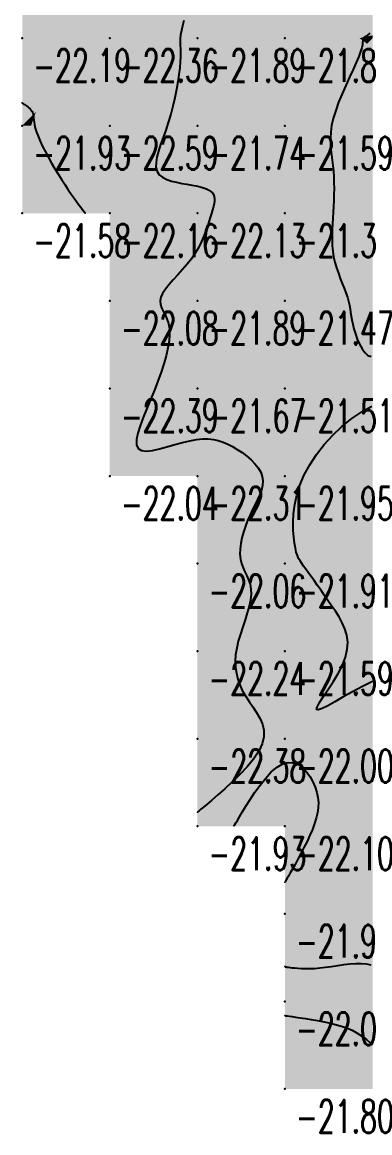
# Model space of a CAD drawing. Header units: millimetres. Extents: x 88261 to 90953, y 390274 to 392322.
# Drawn here: x 88870.2 to 88909.9, y 391732.2 to 391859.1 of the extents above; entities that cross this region are included whole.
import ezdxf
from ezdxf.enums import TextEntityAlignment as Align

# ---------------------------------------------------------------- set-up
doc = ezdxf.new("R2010")
doc.units = ezdxf.units.MM
doc.header["$LTSCALE"] = 25
for name, color, linetype in [('CN_03_00', 7, 'Continuous'), ('COTEAlt', 7, 'Continuous'), ('TN_COLORIAGE', 7, 'Continuous')]:
    doc.layers.add(name, color=color, linetype=linetype)
doc.styles.add('Simplex 1.0', font='Simplex.shx', dxfattribs={"width": 0.99, "height": 2.5})
doc.styles.get("Standard").update_dxf_attribs({"font": 'times.ttf'})

# ---------------------------------------------------------------- blocks, each defined once
blk = doc.blocks.new('COTE')
at = {"color": 0}
blk.add_point((0, 0), dxfattribs=at)
at = {"layer": 'COTEAlt'}
blk.add_attdef('ALT', text='', height=3.75, dxfattribs=at).set_placement((1.25, -1.25), align=Align.TOP_LEFT)

msp = doc.modelspace()

# ---------------------------------------------------------------- linework, layer by layer
at = {"layer": 'CN_03_00', "elevation": -22, "flags": 128}
for points in [[(88888.7, 391859.26), (88888.54, 391858.65), (88888.42, 391858.1), (88888.34, 391857.62), (88888.3, 391857.19), (88888.29, 391856.8), (88888.3, 391856.42), (88888.32, 391856.02), (88888.33, 391855.59), (88888.32, 391855.1), (88888.3, 391854.52), (88888.24, 391853.85), (88888.14, 391853.08), (88888.01, 391852.25), (88887.85, 391851.36), (88887.67, 391850.43), (88887.45, 391849.49), (88887.2, 391848.55), (88886.93, 391847.62), (88886.63, 391846.73), (88886.34, 391845.88), (88886.05, 391845.08), (88885.81, 391844.33), (88885.63, 391843.65), (88885.53, 391843.03), (88885.52, 391842.49), (88885.65, 391842.03), (88885.9, 391841.65), (88886.28, 391841.35), (88886.75, 391841.11), (88887.29, 391840.92), (88887.87, 391840.78), (88888.47, 391840.66), (88889.06, 391840.56), (88889.62, 391840.47), (88890.12, 391840.37), (88890.57, 391840.27), (88890.96, 391840.16), (88891.29, 391840.03), (88891.57, 391839.89), (88891.8, 391839.74), (88891.98, 391839.56), (88892.1, 391839.37), (88892.18, 391839.15), (88892.21, 391838.91), (88892.21, 391838.64), (88892.16, 391838.34), (88892.09, 391838), (88891.99, 391837.62), (88891.86, 391837.21), (88891.72, 391836.75), (88891.57, 391836.25), (88891.39, 391835.71), (88891.19, 391835.14), (88890.95, 391834.54), (88890.68, 391833.93), (88890.36, 391833.3), (88889.99, 391832.67), (88889.57, 391832.04), (88889.08, 391831.42), (88888.56, 391830.82), (88888.02, 391830.22), (88887.5, 391829.65), (88887.02, 391829.11), (88886.6, 391828.59), (88886.28, 391828.1), (88886.07, 391827.65), (88886, 391827.23), (88886.04, 391826.84), (88886.16, 391826.45), (88886.35, 391826.06), (88886.56, 391825.64), (88886.76, 391825.18), (88886.94, 391824.67), (88887.05, 391824.08), (88887.08, 391823.41), (88887.02, 391822.67), (88886.89, 391821.86), (88886.69, 391820.98), (88886.43, 391820.05), (88886.11, 391819.08), (88885.75, 391818.07), (88885.35, 391817.03), (88884.91, 391815.98), (88884.48, 391814.94), (88884.07, 391813.93), (88883.71, 391812.98), (88883.45, 391812.13), (88883.31, 391811.39), (88883.31, 391810.8), (88883.5, 391810.38), (88883.88, 391810.16), (88884.43, 391810.09), (88885.13, 391810.16), (88885.92, 391810.33), (88886.78, 391810.56), (88887.67, 391810.82), (88888.55, 391811.07), (88889.39, 391811.27), (88890.15, 391811.41), (88890.85, 391811.48), (88891.49, 391811.48), (88892.08, 391811.42), (88892.64, 391811.3), (88893.19, 391811.12), (88893.72, 391810.88), (88894.26, 391810.6), (88894.81, 391810.28), (88895.35, 391809.92), (88895.88, 391809.52), (88896.38, 391809.09), (88896.82, 391808.64), (88897.19, 391808.17), (88897.48, 391807.68), (88897.66, 391807.18), (88897.73, 391806.68), (88897.69, 391806.17), (88897.57, 391805.64), (88897.37, 391805.11), (88897.13, 391804.56), (88896.85, 391803.99), (88896.56, 391803.4), (88896.26, 391802.79), (88895.99, 391802.15), (88895.74, 391801.5), (88895.52, 391800.84), (88895.34, 391800.18), (88895.2, 391799.53), (88895.13, 391798.91), (88895.11, 391798.31), (88895.16, 391797.75), (88895.29, 391797.24), (88895.46, 391796.76), (88895.67, 391796.3), (88895.89, 391795.84), (88896.09, 391795.37), (88896.26, 391794.87), (88896.36, 391794.33), (88896.39, 391793.74), (88896.31, 391793.08), (88896.16, 391792.37), (88895.94, 391791.61), (88895.69, 391790.82), (88895.42, 391790.01), (88895.16, 391789.19), (88894.92, 391788.38), (88894.74, 391787.59), (88894.62, 391786.83), (88894.58, 391786.09), (88894.6, 391785.39), (88894.7, 391784.71), (88894.86, 391784.04), (88895.09, 391783.39), (88895.38, 391782.76), (88895.74, 391782.13), (88896.15, 391781.5), (88896.59, 391780.88), (88897.01, 391780.24), (88897.39, 391779.59), (88897.68, 391778.91), (88897.84, 391778.2), (88897.85, 391777.45), (88897.66, 391776.65), (88897.25, 391775.8), (88896.65, 391774.91), (88895.92, 391774.02), (88895.1, 391773.14), (88894.23, 391772.3), (88893.38, 391771.52), (88892.59, 391770.83), (88891.9, 391770.24), (88891.35, 391769.78), (88890.95, 391769.44), (88890.65, 391769.19), (88890.46, 391769.02), (88890.34, 391768.92), (88890.27, 391768.87), (88890.25, 391768.85), (88890.25, 391768.85)], [(88909.95, 391857.82), (88909.68, 391857.59), (88909.47, 391857.43), (88909.31, 391857.32), (88909.21, 391857.25), (88909.15, 391857.19), (88909.13, 391857.12), (88909.13, 391857.04), (88909.13, 391856.91), (88909.12, 391856.74), (88909.09, 391856.49), (88909.01, 391856.15), (88908.87, 391855.71), (88908.67, 391855.15), (88908.37, 391854.46), (88908.02, 391853.67), (88907.61, 391852.78), (88907.19, 391851.85), (88906.77, 391850.88), (88906.38, 391849.92), (88906.04, 391848.97), (88905.76, 391848.08), (88905.58, 391847.27), (88905.47, 391846.52), (88905.43, 391845.82), (88905.45, 391845.16), (88905.5, 391844.54), (88905.57, 391843.93), (88905.65, 391843.32), (88905.72, 391842.7), (88905.78, 391842.07), (88905.82, 391841.41), (88905.84, 391840.75), (88905.85, 391840.07), (88905.84, 391839.39), (88905.82, 391838.71), (88905.8, 391838.03), (88905.76, 391837.36), (88905.72, 391836.7), (88905.67, 391836.05), (88905.64, 391835.41), (88905.62, 391834.78), (88905.62, 391834.15), (88905.64, 391833.52), (88905.71, 391832.9), (88905.81, 391832.27), (88905.95, 391831.65), (88906.14, 391831.03), (88906.35, 391830.41), (88906.57, 391829.81), (88906.79, 391829.23), (88907.01, 391828.68), (88907.21, 391828.15), (88907.38, 391827.65), (88907.51, 391827.19), (88907.61, 391826.76), (88907.68, 391826.34), (88907.75, 391825.93), (88907.82, 391825.5), (88907.9, 391825.06), (88908, 391824.58), (88908.13, 391824.05), (88908.3, 391823.48), (88908.51, 391822.88), (88908.77, 391822.3), (88909.05, 391821.77), (88909.37, 391821.34), (88909.72, 391821.02), (88910.1, 391820.87)], [(88870.25, 391849.84), (88870.25, 391849.84), (88870.25, 391849.84), (88870.26, 391849.83), (88870.28, 391849.82), (88870.31, 391849.8), (88870.36, 391849.77), (88870.42, 391849.72), (88870.51, 391849.67), (88870.62, 391849.59), (88870.74, 391849.51), (88870.88, 391849.4), (88871.02, 391849.29), (88871.15, 391849.16), (88871.28, 391849.02), (88871.38, 391848.87), (88871.46, 391848.71), (88871.51, 391848.55), (88871.53, 391848.36), (88871.55, 391848.16), (88871.57, 391847.92), (88871.6, 391847.65), (88871.65, 391847.33), (88871.74, 391846.95), (88871.87, 391846.52), (88872.06, 391846.03), (88872.3, 391845.48), (88872.58, 391844.88), (88872.9, 391844.26), (88873.24, 391843.61), (88873.61, 391842.95), (88873.99, 391842.3), (88874.38, 391841.67), (88874.76, 391841.06), (88875.14, 391840.48), (88875.5, 391839.93), (88875.85, 391839.43), (88876.17, 391838.98), (88876.46, 391838.57), (88876.72, 391838.22), (88876.93, 391837.93), (88877.1, 391837.7), (88877.23, 391837.53), (88877.32, 391837.41), (88877.38, 391837.33), (88877.41, 391837.28), (88877.43, 391837.25), (88877.44, 391837.24), (88877.44, 391837.24)], [(88910.24, 391783.77), (88909.09, 391783.2), (88907.96, 391782.6), (88906.91, 391782.01), (88905.95, 391781.47), (88905.14, 391781.01), (88904.49, 391780.69), (88904.05, 391780.53), (88903.85, 391780.58), (88903.91, 391780.86), (88904.19, 391781.36), (88904.62, 391782.03), (88905.16, 391782.83), (88905.74, 391783.72), (88906.31, 391784.67), (88906.8, 391785.63), (88907.17, 391786.56), (88907.37, 391787.45), (88907.41, 391788.27), (88907.31, 391789.05), (88907.09, 391789.78), (88906.79, 391790.48), (88906.42, 391791.14), (88906.01, 391791.79), (88905.58, 391792.42), (88905.15, 391793.04), (88904.73, 391793.65), (88904.33, 391794.23), (88903.94, 391794.79), (88903.57, 391795.31), (88903.22, 391795.79), (88902.91, 391796.23), (88902.62, 391796.62), (88902.37, 391796.95), (88902.16, 391797.25), (88901.97, 391797.54), (88901.81, 391797.83), (88901.67, 391798.16), (88901.54, 391798.55), (88901.44, 391799.01), (88901.34, 391799.58), (88901.25, 391800.26), (88901.2, 391801.06), (88901.18, 391801.95), (88901.23, 391802.92), (88901.37, 391803.97), (88901.6, 391805.06), (88901.95, 391806.2), (88902.44, 391807.36), (88903.07, 391808.53), (88903.84, 391809.7), (88904.73, 391810.83), (88905.71, 391811.9), (88906.76, 391812.9), (88907.87, 391813.8), (88909.01, 391814.58), (88910.15, 391815.21)], [(88894.41, 391767.24), (88894.41, 391767.24), (88894.42, 391767.26), (88894.46, 391767.32), (88894.53, 391767.44), (88894.64, 391767.63), (88894.82, 391767.92), (88895.06, 391768.32), (88895.38, 391768.85), (88895.79, 391769.52), (88896.27, 391770.29), (88896.82, 391771.12), (88897.42, 391771.95), (88898.05, 391772.75), (88898.69, 391773.45), (88899.35, 391774.01), (88899.99, 391774.39), (88900.61, 391774.54), (88901.2, 391774.5), (88901.75, 391774.28), (88902.25, 391773.92), (88902.71, 391773.45), (88903.11, 391772.9), (88903.44, 391772.31), (88903.71, 391771.7), (88903.9, 391771.11), (88904.01, 391770.52), (88904.06, 391769.94), (88904.04, 391769.36), (88903.95, 391768.77), (88903.81, 391768.16), (88903.62, 391767.54), (88903.38, 391766.89), (88903.09, 391766.21), (88902.77, 391765.51), (88902.42, 391764.81), (88902.07, 391764.13), (88901.73, 391763.49), (88901.4, 391762.89), (88901.1, 391762.36), (88900.85, 391761.92), (88900.65, 391761.56), (88900.5, 391761.3), (88900.4, 391761.11), (88900.32, 391760.98), (88900.28, 391760.91), (88900.26, 391760.87), (88900.25, 391760.85), (88900.25, 391760.85)], [(88900.25, 391751.21), (88900.25, 391751.21), (88900.26, 391751.21), (88900.28, 391751.2), (88900.32, 391751.2), (88900.39, 391751.19), (88900.49, 391751.17), (88900.64, 391751.15), (88900.83, 391751.13), (88901.08, 391751.09), (88901.37, 391751.06), (88901.73, 391751.03), (88902.13, 391751), (88902.58, 391750.99), (88903.09, 391750.99), (88903.64, 391751.01), (88904.24, 391751.07), (88904.89, 391751.15), (88905.57, 391751.24), (88906.27, 391751.35), (88906.97, 391751.45), (88907.66, 391751.53), (88908.33, 391751.58), (88908.96, 391751.59), (88909.53, 391751.54), (88910.05, 391751.43)], [(88900.25, 391745.62), (88900.25, 391745.62), (88900.27, 391745.62), (88900.31, 391745.61), (88900.4, 391745.6), (88900.55, 391745.58), (88900.76, 391745.55), (88901.07, 391745.51), (88901.47, 391745.45), (88901.98, 391745.37), (88902.59, 391745.28), (88903.26, 391745.18), (88903.97, 391745.05), (88904.71, 391744.91), (88905.44, 391744.75), (88906.15, 391744.58), (88906.81, 391744.38), (88907.4, 391744.17), (88907.92, 391743.95), (88908.39, 391743.7), (88908.81, 391743.44), (88909.2, 391743.17), (88909.55, 391742.89), (88909.89, 391742.6), (88910.21, 391742.29)]]:
    msp.add_lwpolyline(points, dxfattribs=at)
at = {"layer": 'TN_COLORIAGE', "color": 243}
for points in [[(88870.25, 391857.24, -22.23), (88880.25, 391857.24, -22.23), (88880.25, 391867.24, -22.23)], [(88880.25, 391867.24, -22), (88876.75, 391867.24, -22), (88870.25, 391857.24, -22), (88870.25, 391860.3, -22)], [(88880.25, 391867.24, -22.05), (88880.25, 391857.24, -22.05), (88890.25, 391867.24, -22.05)], [(88880.25, 391857.24, -22), (88887.89, 391857.24, -22), (88890.25, 391867.24, -22), (88890.25, 391863.97, -22)], [(88880.25, 391857.24, -22), (88871.81, 391848.8, -22), (88870.25, 391857.24, -22), (88870.25, 391849.84, -22)], [(88880.25, 391847.24, -22), (88871.26, 391847.24, -22), (88880.25, 391857.24, -22), (88871.81, 391848.8, -22)], [(88880.25, 391847.24, -22), (88888.67, 391855.66, -22), (88880.25, 391857.24, -22), (88887.89, 391857.24, -22)], [(88910.25, 391847.24, -22), (88904.75, 391847.24, -22), (88910.25, 391857.24, -22), (88909.62, 391856.61, -22)], [(88910.25, 391857.57, -22.03), (88908.76, 391857.24, -22.03), (88910.25, 391857.24, -22.03)], [(88909.62, 391856.61, -22.03), (88908.76, 391857.24, -22.03), (88910.25, 391857.24, -22.03)], [(88887.2, 391847.24, -22.59), (88888.67, 391855.66, -22.59), (88880.25, 391847.24, -22.59)], [(88874.39, 391841.38, -22.59), (88871.26, 391847.24, -22.59), (88880.25, 391847.24, -22.59)], [(88880.25, 391847.24, -22), (88874.39, 391841.38, -22), (88880.25, 391837.24, -22), (88877.44, 391837.24, -22)], [(88880.25, 391847.24, -22), (88887.2, 391847.24, -22), (88880.25, 391837.24, -22), (88884.11, 391841.1, -22)], [(88905.94, 391842.93, -22.5), (88904.75, 391847.24, -22.5), (88910.25, 391847.24, -22.5)], [(88910.25, 391837.24, -22), (88905.83, 391837.24, -22), (88910.25, 391847.24, -22), (88905.94, 391842.93, -22)], [(88880.25, 391837.24, -22), (88884.11, 391841.1, -22), (88890.25, 391837.24, -22), (88890.25, 391840.52, -22)], [(88892.62, 391839.61, -22.13), (88890.25, 391840.52, -22.13), (88890.25, 391837.24, -22.13)], [(88891.87, 391837.24, -22.13), (88892.62, 391839.61, -22.13), (88890.25, 391837.24, -22.13)], [(88890.25, 391837.24, -22), (88890.25, 391831.94, -22), (88880.25, 391827.24, -22), (88884.54, 391827.24, -22)], [(88880.25, 391837.24, -22.13), (88880.25, 391827.24, -22.13), (88890.25, 391837.24, -22.13)], [(88891.87, 391837.24, -22.13), (88890.25, 391831.94, -22.13), (88890.25, 391837.24, -22.13)], [(88910.25, 391837.24, -22), (88905.3, 391832.29, -22), (88910.25, 391827.24, -22), (88907.82, 391827.24, -22)], [(88905.83, 391837.24, -22.52), (88905.3, 391832.29, -22.52), (88910.25, 391837.24, -22.52)], [(88880.25, 391817.24, -22), (88888.01, 391825, -22), (88880.25, 391827.24, -22), (88884.54, 391827.24, -22)], [(88907.68, 391824.67, -22.17), (88910.25, 391818.41, -22.17), (88910.25, 391827.24, -22.17)], [(88907.82, 391827.24, -22.17), (88907.68, 391824.67, -22.17), (88910.25, 391827.24, -22.17)], [(88885.7, 391817.24, -22.39), (88888.01, 391825, -22.39), (88880.25, 391817.24, -22.39)], [(88880.25, 391817.24, -22), (88885.7, 391817.24, -22), (88880.25, 391807.24, -22), (88881.25, 391808.25, -22)], [(88900.78, 391807.24, -22.82), (88910.25, 391816.97, -22.82), (88910.25, 391807.24, -22.82)], [(88890.25, 391807.24, -22), (88890.25, 391812.08, -22), (88880.25, 391807.24, -22), (88881.25, 391808.25, -22)], [(88894.09, 391811.08, -22.31), (88890.25, 391812.08, -22.31), (88890.25, 391807.24, -22.31)], [(88894.09, 391811.08, -22.31), (88898.95, 391807.24, -22.31), (88890.25, 391807.24, -22.31)], [(88890.25, 391807.24, -22), (88898.95, 391807.24, -22), (88890.25, 391797.24, -22), (88896.07, 391803.06, -22)], [(88901.25, 391798.24, -22.82), (88900.78, 391807.24, -22.82), (88910.25, 391807.24, -22.82)], [(88910.25, 391807.24, -22), (88901.25, 391798.24, -22), (88910.25, 391797.24, -22), (88902.24, 391797.24, -22)], [(88894.35, 391797.24, -22.06), (88896.07, 391803.06, -22.06), (88890.25, 391797.24, -22.06)], [(88890.25, 391787.24, -22), (88897.5, 391794.49, -22), (88890.25, 391797.24, -22), (88894.35, 391797.24, -22)], [(88905.52, 391792.51, -22.37), (88902.24, 391797.24, -22.37), (88910.25, 391797.24, -22.37)], [(88910.25, 391797.24, -22), (88905.52, 391792.51, -22), (88910.25, 391787.24, -22), (88909.15, 391787.24, -22)], [(88893.96, 391787.24, -22.24), (88897.5, 391794.49, -22.24), (88890.25, 391787.24, -22.24)], [(88890.25, 391777.24, -22), (88895.08, 391782.07, -22), (88890.25, 391787.24, -22), (88893.96, 391787.24, -22)], [(88910.25, 391784.55, -22.05), (88900.93, 391777.92, -22.05), (88910.25, 391787.24, -22.05)], [(88909.15, 391787.24, -22.05), (88900.93, 391777.92, -22.05), (88910.25, 391787.24, -22.05)], [(88895.08, 391782.07, -22.38), (88900.15, 391777.24, -22.38), (88890.25, 391777.24, -22.38)], [(88890.25, 391768.85, -22.38), (88900.15, 391777.24, -22.38), (88890.25, 391777.24, -22.38)], [(88894.41, 391767.24, -22.1), (88900.25, 391776.89, -22.1), (88900.25, 391767.24, -22.1)], [(88904.53, 391771.52, -22.1), (88900.25, 391776.89, -22.1), (88900.25, 391767.24, -22.1)], [(88903.87, 391767.24, -22.1), (88904.53, 391771.52, -22.1), (88900.25, 391767.24, -22.1)], [(88903.87, 391767.24, -22.1), (88900.25, 391760.85, -22.1), (88900.25, 391767.24, -22.1)], [(88910.25, 391747.24, -22), (88910.25, 391752.27, -22), (88900.25, 391747.24, -22), (88903.74, 391750.73, -22)], [(88903.74, 391750.73, -22.04), (88900.25, 391751.21, -22.04), (88900.25, 391747.24, -22.04)], [(88910.25, 391747.24, -22), (88907.58, 391744.57, -22), (88900.25, 391747.24, -22), (88900.25, 391745.62, -22)], [(88907.58, 391744.57, -22.07), (88910.25, 391742.38, -22.07), (88910.25, 391747.24, -22.07)]]:
    msp.add_solid(points, dxfattribs=at)
at = {"layer": 'TN_COLORIAGE', "color": 233}
for points in [[(88900.25, 391861.33, -21.19), (88902.43, 391867.24, -21.19), (88900.25, 391857.24, -21.19), (88910.25, 391867.24, -21.19)], [(88908.76, 391857.24, -21.19), (88910.25, 391857.57, -21.19), (88900.25, 391857.24, -21.19), (88910.25, 391867.24, -21.19)], [(88890.25, 391863.97, -21.89), (88887.89, 391857.24, -21.89), (88890.25, 391857.24, -21.89)], [(88890.25, 391863.97, -21.89), (88893.52, 391860.52, -21.89), (88890.25, 391857.24, -21.89)], [(88893.52, 391860.52, -21.84), (88900.25, 391861.33, -21.84), (88890.25, 391857.24, -21.84), (88900.25, 391857.24, -21.84)], [(88888.67, 391855.66, -21.74), (88887.2, 391847.24, -21.74), (88890.25, 391857.24, -21.74), (88890.25, 391847.24, -21.74)], [(88887.89, 391857.24, -21.89), (88888.67, 391855.66, -21.89), (88890.25, 391857.24, -21.89)], [(88890.25, 391847.24, -21.84), (88900.25, 391847.24, -21.84), (88900.25, 391857.24, -21.84)], [(88890.25, 391857.24, -21.84), (88890.25, 391847.24, -21.84), (88900.25, 391857.24, -21.84)], [(88908.76, 391857.24, -21.59), (88909.62, 391856.61, -21.59), (88900.25, 391857.24, -21.59), (88900.25, 391847.24, -21.59)], [(88909.62, 391856.61, -21.59), (88904.75, 391847.24, -21.59), (88900.25, 391847.24, -21.59)], [(88870.25, 391849.84, -21.93), (88871.81, 391848.8, -21.93), (88870.25, 391847.24, -21.93)], [(88871.81, 391848.8, -21.93), (88871.26, 391847.24, -21.93), (88870.25, 391847.24, -21.93)], [(88871.26, 391847.24, -21.58), (88874.39, 391841.38, -21.58), (88870.25, 391847.24, -21.58), (88870.25, 391837.24, -21.58)], [(88890.25, 391840.52, -21.74), (88884.11, 391841.1, -21.74), (88890.25, 391847.24, -21.74)], [(88884.11, 391841.1, -21.74), (88887.2, 391847.24, -21.74), (88890.25, 391847.24, -21.74)], [(88890.25, 391840.52, -21.59), (88892.62, 391839.61, -21.59), (88890.25, 391847.24, -21.59), (88900.25, 391847.24, -21.59)], [(88892.62, 391839.61, -21.34), (88891.87, 391837.24, -21.34), (88900.25, 391847.24, -21.34), (88900.25, 391837.24, -21.34)], [(88904.75, 391847.24, -21.34), (88905.94, 391842.93, -21.34), (88900.25, 391847.24, -21.34), (88900.25, 391837.24, -21.34)], [(88905.94, 391842.93, -21.34), (88905.83, 391837.24, -21.34), (88900.25, 391837.24, -21.34)], [(88877.44, 391837.24, -21.58), (88874.39, 391841.38, -21.58), (88870.25, 391837.24, -21.58)], [(88890.25, 391827.24, -21.34), (88900.25, 391827.24, -21.34), (88900.25, 391837.24, -21.34)], [(88890.25, 391831.94, -21.34), (88891.87, 391837.24, -21.34), (88890.25, 391827.24, -21.34), (88900.25, 391837.24, -21.34)], [(88905.3, 391832.29, -21.34), (88905.83, 391837.24, -21.34), (88900.25, 391827.24, -21.34), (88900.25, 391837.24, -21.34)], [(88884.54, 391827.24, -21.89), (88890.25, 391831.94, -21.89), (88890.25, 391827.24, -21.89)], [(88907.82, 391827.24, -21.47), (88905.3, 391832.29, -21.47), (88900.25, 391827.24, -21.47)], [(88884.54, 391827.24, -21.89), (88888.01, 391825, -21.89), (88890.25, 391827.24, -21.89)], [(88888.01, 391825, -21.67), (88885.7, 391817.24, -21.67), (88890.25, 391827.24, -21.67), (88890.25, 391817.24, -21.67)], [(88890.25, 391817.24, -21.47), (88900.25, 391817.24, -21.47), (88900.25, 391827.24, -21.47)], [(88890.25, 391827.24, -21.47), (88890.25, 391817.24, -21.47), (88900.25, 391827.24, -21.47)], [(88907.68, 391824.67, -21.47), (88907.82, 391827.24, -21.47), (88900.25, 391817.24, -21.47), (88900.25, 391827.24, -21.47)], [(88910.25, 391818.41, -21.51), (88907.68, 391824.67, -21.51), (88910.25, 391817.24, -21.51), (88900.25, 391817.24, -21.51)], [(88881.25, 391808.25, -21.67), (88890.25, 391812.08, -21.67), (88890.25, 391817.24, -21.67)], [(88881.25, 391808.25, -21.67), (88885.7, 391817.24, -21.67), (88890.25, 391817.24, -21.67)], [(88890.25, 391812.08, -21.51), (88894.09, 391811.08, -21.51), (88890.25, 391817.24, -21.51), (88900.25, 391817.24, -21.51)], [(88898.95, 391807.24, -21.51), (88894.09, 391811.08, -21.51), (88900.25, 391807.24, -21.51), (88900.25, 391817.24, -21.51)], [(88910.25, 391816.97, -21.95), (88900.78, 391807.24, -21.95), (88910.25, 391817.24, -21.95), (88900.25, 391807.24, -21.95)], [(88900.25, 391817.24, -21.98), (88900.25, 391807.24, -21.98), (88910.25, 391817.24, -21.98)], [(88896.07, 391803.06, -21.91), (88894.35, 391797.24, -21.91), (88900.25, 391807.24, -21.91), (88900.25, 391797.24, -21.91)], [(88896.07, 391803.06, -21.95), (88898.95, 391807.24, -21.95), (88900.25, 391807.24, -21.95)], [(88900.78, 391807.24, -21.91), (88901.25, 391798.24, -21.91), (88900.25, 391807.24, -21.91), (88900.25, 391797.24, -21.91)], [(88902.24, 391797.24, -21.91), (88901.25, 391798.24, -21.91), (88900.25, 391797.24, -21.91)], [(88897.5, 391794.49, -21.59), (88893.96, 391787.24, -21.59), (88900.25, 391797.24, -21.59), (88900.25, 391787.24, -21.59)], [(88894.35, 391797.24, -21.91), (88897.5, 391794.49, -21.91), (88900.25, 391797.24, -21.91)], [(88902.24, 391797.24, -21.59), (88905.52, 391792.51, -21.59), (88900.25, 391797.24, -21.59), (88900.25, 391787.24, -21.59)], [(88909.15, 391787.24, -21.59), (88905.52, 391792.51, -21.59), (88900.25, 391787.24, -21.59)], [(88893.96, 391787.24, -21.59), (88895.08, 391782.07, -21.59), (88900.25, 391787.24, -21.59)], [(88900.15, 391777.24, -21.59), (88895.08, 391782.07, -21.59), (88900.25, 391777.24, -21.59), (88900.25, 391787.24, -21.59)], [(88900.93, 391777.92, -21.59), (88909.15, 391787.24, -21.59), (88900.25, 391777.24, -21.59), (88900.25, 391787.24, -21.59)], [(88900.93, 391777.92, -21.86), (88910.25, 391784.55, -21.86), (88900.25, 391777.24, -21.86), (88910.25, 391777.24, -21.86)], [(88900.15, 391777.24, -21.93), (88890.25, 391768.85, -21.93), (88900.25, 391777.24, -21.93), (88890.25, 391767.24, -21.93)], [(88900.25, 391776.89, -21.93), (88894.41, 391767.24, -21.93), (88900.25, 391777.24, -21.93), (88890.25, 391767.24, -21.93)], [(88900.25, 391776.89, -21.86), (88904.53, 391771.52, -21.86), (88900.25, 391777.24, -21.86), (88910.25, 391777.24, -21.86)], [(88904.53, 391771.52, -21.82), (88903.87, 391767.24, -21.82), (88910.25, 391777.24, -21.82), (88910.25, 391767.24, -21.82)], [(88900.25, 391760.85, -21.82), (88903.87, 391767.24, -21.82), (88900.25, 391757.24, -21.82), (88910.25, 391767.24, -21.82)], [(88900.25, 391757.24, -21.82), (88910.25, 391757.24, -21.82), (88910.25, 391767.24, -21.82)], [(88900.25, 391751.21, -21.93), (88903.74, 391750.73, -21.93), (88900.25, 391757.24, -21.93), (88910.25, 391757.24, -21.93)], [(88903.74, 391750.73, -21.93), (88910.25, 391752.27, -21.93), (88910.25, 391757.24, -21.93)], [(88900.25, 391745.62, -21.8), (88907.58, 391744.57, -21.8), (88900.25, 391737.24, -21.8)], [(88910.25, 391742.38, -21.8), (88907.58, 391744.57, -21.8), (88910.25, 391737.24, -21.8), (88900.25, 391737.24, -21.8)]]:
    msp.add_solid(points, dxfattribs=at)

# ---------------------------------------------------------------- block references
at = {"layer": 'COTEAlt'}
ref = msp.add_blockref('COTE', (88870.25, 391857.24), dxfattribs=at)
ref.add_attrib('ALT', '-22.19', dxfattribs={"height": 3.75, "style": 'Simplex 1.0', "width": 0.6}).set_placement((88871.5, 391855.99), align=Align.TOP_LEFT)
ref = msp.add_blockref('COTE', (88880.25, 391857.24), dxfattribs=at)
ref.add_attrib('ALT', '-22.36', dxfattribs={"height": 3.75, "style": 'Simplex 1.0', "width": 0.6}).set_placement((88881.5, 391855.99), align=Align.TOP_LEFT)
ref = msp.add_blockref('COTE', (88890.25, 391857.24), dxfattribs=at)
ref.add_attrib('ALT', '-21.89', dxfattribs={"height": 3.75, "style": 'Simplex 1.0', "width": 0.6}).set_placement((88891.5, 391855.99), align=Align.TOP_LEFT)
ref = msp.add_blockref('COTE', (88900.25, 391857.24), dxfattribs=at)
ref.add_attrib('ALT', '-21.84', dxfattribs={"height": 3.75, "style": 'Simplex 1.0', "width": 0.6}).set_placement((88901.5, 391855.99), align=Align.TOP_LEFT)
ref = msp.add_blockref('COTE', (88870.25, 391847.24), dxfattribs=at)
ref.add_attrib('ALT', '-21.93', dxfattribs={"height": 3.75, "style": 'Simplex 1.0', "width": 0.6}).set_placement((88871.5, 391845.99), align=Align.TOP_LEFT)
ref = msp.add_blockref('COTE', (88880.25, 391847.24), dxfattribs=at)
ref.add_attrib('ALT', '-22.59', dxfattribs={"height": 3.75, "style": 'Simplex 1.0', "width": 0.6}).set_placement((88881.5, 391845.99), align=Align.TOP_LEFT)
ref = msp.add_blockref('COTE', (88890.25, 391847.24), dxfattribs=at)
ref.add_attrib('ALT', '-21.74', dxfattribs={"height": 3.75, "style": 'Simplex 1.0', "width": 0.6}).set_placement((88891.5, 391845.99), align=Align.TOP_LEFT)
ref = msp.add_blockref('COTE', (88900.25, 391847.24), dxfattribs=at)
ref.add_attrib('ALT', '-21.59', dxfattribs={"height": 3.75, "style": 'Simplex 1.0', "width": 0.6}).set_placement((88901.5, 391845.99), align=Align.TOP_LEFT)
ref = msp.add_blockref('COTE', (88870.25, 391837.24), dxfattribs=at)
ref.add_attrib('ALT', '-21.58', dxfattribs={"height": 3.75, "style": 'Simplex 1.0', "width": 0.6}).set_placement((88871.5, 391835.99), align=Align.TOP_LEFT)
ref = msp.add_blockref('COTE', (88880.25, 391837.24), dxfattribs=at)
ref.add_attrib('ALT', '-22.16', dxfattribs={"height": 3.75, "style": 'Simplex 1.0', "width": 0.6}).set_placement((88881.5, 391835.99), align=Align.TOP_LEFT)
ref = msp.add_blockref('COTE', (88890.25, 391837.24), dxfattribs=at)
ref.add_attrib('ALT', '-22.13', dxfattribs={"height": 3.75, "style": 'Simplex 1.0', "width": 0.6}).set_placement((88891.5, 391835.99), align=Align.TOP_LEFT)
ref = msp.add_blockref('COTE', (88900.25, 391837.24), dxfattribs=at)
ref.add_attrib('ALT', '-21.34', dxfattribs={"height": 3.75, "style": 'Simplex 1.0', "width": 0.6}).set_placement((88901.5, 391835.99), align=Align.TOP_LEFT)
ref = msp.add_blockref('COTE', (88880.25, 391827.24), dxfattribs=at)
ref.add_attrib('ALT', '-22.08', dxfattribs={"height": 3.75, "style": 'Simplex 1.0', "width": 0.6}).set_placement((88881.5, 391825.99), align=Align.TOP_LEFT)
ref = msp.add_blockref('COTE', (88890.25, 391827.24), dxfattribs=at)
ref.add_attrib('ALT', '-21.89', dxfattribs={"height": 3.75, "style": 'Simplex 1.0', "width": 0.6}).set_placement((88891.5, 391825.99), align=Align.TOP_LEFT)
ref = msp.add_blockref('COTE', (88900.25, 391827.24), dxfattribs=at)
ref.add_attrib('ALT', '-21.47', dxfattribs={"height": 3.75, "style": 'Simplex 1.0', "width": 0.6}).set_placement((88901.5, 391825.99), align=Align.TOP_LEFT)
ref = msp.add_blockref('COTE', (88880.25, 391817.24), dxfattribs=at)
ref.add_attrib('ALT', '-22.39', dxfattribs={"height": 3.75, "style": 'Simplex 1.0', "width": 0.6}).set_placement((88881.5, 391815.99), align=Align.TOP_LEFT)
ref = msp.add_blockref('COTE', (88890.25, 391817.24), dxfattribs=at)
ref.add_attrib('ALT', '-21.67', dxfattribs={"height": 3.75, "style": 'Simplex 1.0', "width": 0.6}).set_placement((88891.5, 391815.99), align=Align.TOP_LEFT)
ref = msp.add_blockref('COTE', (88900.25, 391817.24), dxfattribs=at)
ref.add_attrib('ALT', '-21.51', dxfattribs={"height": 3.75, "style": 'Simplex 1.0', "width": 0.6}).set_placement((88901.5, 391815.99), align=Align.TOP_LEFT)
ref = msp.add_blockref('COTE', (88880.25, 391807.24), dxfattribs=at)
ref.add_attrib('ALT', '-22.04', dxfattribs={"height": 3.75, "style": 'Simplex 1.0', "width": 0.6}).set_placement((88881.5, 391805.99), align=Align.TOP_LEFT)
ref = msp.add_blockref('COTE', (88890.25, 391807.24), dxfattribs=at)
ref.add_attrib('ALT', '-22.31', dxfattribs={"height": 3.75, "style": 'Simplex 1.0', "width": 0.6}).set_placement((88891.5, 391805.99), align=Align.TOP_LEFT)
ref = msp.add_blockref('COTE', (88900.25, 391807.24), dxfattribs=at)
ref.add_attrib('ALT', '-21.95', dxfattribs={"height": 3.75, "style": 'Simplex 1.0', "width": 0.6}).set_placement((88901.5, 391805.99), align=Align.TOP_LEFT)
ref = msp.add_blockref('COTE', (88890.25, 391797.24), dxfattribs=at)
ref.add_attrib('ALT', '-22.06', dxfattribs={"height": 3.75, "style": 'Simplex 1.0', "width": 0.6}).set_placement((88891.5, 391795.99), align=Align.TOP_LEFT)
ref = msp.add_blockref('COTE', (88900.25, 391797.24), dxfattribs=at)
ref.add_attrib('ALT', '-21.91', dxfattribs={"height": 3.75, "style": 'Simplex 1.0', "width": 0.6}).set_placement((88901.5, 391795.99), align=Align.TOP_LEFT)
ref = msp.add_blockref('COTE', (88890.25, 391787.24), dxfattribs=at)
ref.add_attrib('ALT', '-22.24', dxfattribs={"height": 3.75, "style": 'Simplex 1.0', "width": 0.6}).set_placement((88891.5, 391785.99), align=Align.TOP_LEFT)
ref = msp.add_blockref('COTE', (88900.25, 391787.24), dxfattribs=at)
ref.add_attrib('ALT', '-21.59', dxfattribs={"height": 3.75, "style": 'Simplex 1.0', "width": 0.6}).set_placement((88901.5, 391785.99), align=Align.TOP_LEFT)
ref = msp.add_blockref('COTE', (88890.25, 391777.24), dxfattribs=at)
ref.add_attrib('ALT', '-22.38', dxfattribs={"height": 3.75, "style": 'Simplex 1.0', "width": 0.6}).set_placement((88891.5, 391775.99), align=Align.TOP_LEFT)
ref = msp.add_blockref('COTE', (88900.25, 391777.24), dxfattribs=at)
ref.add_attrib('ALT', '-22.00', dxfattribs={"height": 3.75, "style": 'Simplex 1.0', "width": 0.6}).set_placement((88901.5, 391775.99), align=Align.TOP_LEFT)
ref = msp.add_blockref('COTE', (88890.25, 391767.24), dxfattribs=at)
ref.add_attrib('ALT', '-21.93', dxfattribs={"height": 3.75, "style": 'Simplex 1.0', "width": 0.6}).set_placement((88891.5, 391765.99), align=Align.TOP_LEFT)
ref = msp.add_blockref('COTE', (88900.25, 391767.24), dxfattribs=at)
ref.add_attrib('ALT', '-22.10', dxfattribs={"height": 3.75, "style": 'Simplex 1.0', "width": 0.6}).set_placement((88901.5, 391765.99), align=Align.TOP_LEFT)
ref = msp.add_blockref('COTE', (88900.25, 391757.24), dxfattribs=at)
ref.add_attrib('ALT', '-21.94', dxfattribs={"height": 3.75, "style": 'Simplex 1.0', "width": 0.6}).set_placement((88901.5, 391755.99), align=Align.TOP_LEFT)
ref = msp.add_blockref('COTE', (88900.25, 391747.24), dxfattribs=at)
ref.add_attrib('ALT', '-22.04', dxfattribs={"height": 3.75, "style": 'Simplex 1.0', "width": 0.6}).set_placement((88901.5, 391745.99), align=Align.TOP_LEFT)
ref = msp.add_blockref('COTE', (88900.25, 391737.24), dxfattribs=at)
ref.add_attrib('ALT', '-21.80', dxfattribs={"height": 3.75, "style": 'Simplex 1.0', "width": 0.6}).set_placement((88901.5, 391735.99), align=Align.TOP_LEFT)

doc.saveas('drawing.dxf')
